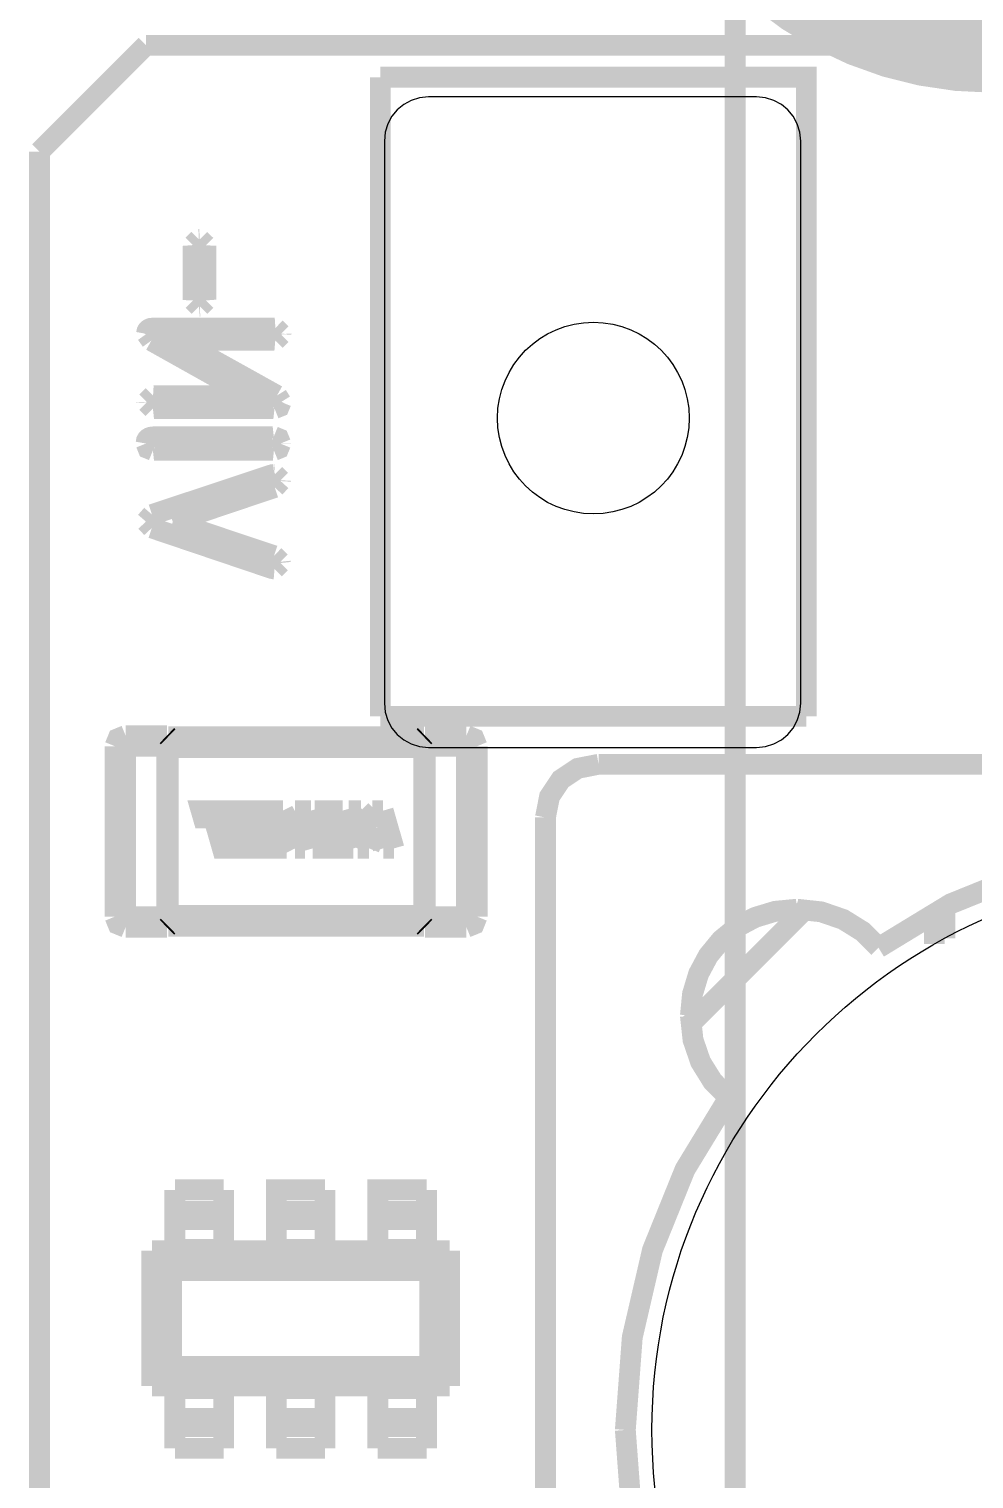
# Model space of a CAD drawing. Header units: inches. Extents: x 15 to 154, y 10 to 111.
# Drawn here: x 128.445 to 129.18, y 101.315 to 102.444 of the extents above; entities that cross this region are included whole.
import ezdxf

# ---------------------------------------------------------------- set-up
doc = ezdxf.new("R2010")
doc.units = ezdxf.units.IN
doc.header["$MEASUREMENT"] = 0
doc.layers.add('BLK_12AWG', color=7, linetype='Continuous')

# ---------------------------------------------------------------- blocks, each defined once
blk = doc.blocks.new('EPAD')
at = {"const_width": 0.5}
blk.add_lwpolyline([(-0.25, 0, 1), (0.25, 0, 1)], format="xyb", close=True, dxfattribs=at)
blk = doc.blocks.new('muflaCard')
at = {"const_width": 0.008}
for points in [[(133.37516, 101.87475), (133.37516, 99.11884)], [(133.37516, 101.87475), (133.37516, 99.11884)], [(133.37516, 101.87475), (133.37516, 99.11884)], [(133.10777, 101.60586), (133.14872, 101.6468)], [(133.10777, 101.60586), (133.14872, 101.6468)], [(133.10777, 101.60586), (133.14872, 101.6468)], [(133.14872, 101.6468), (133.77927, 101.6468)], [(133.14872, 101.6468), (133.77927, 101.6468)], [(133.14872, 101.6468), (133.77927, 101.6468)], [(133.23879, 101.38885), (133.23879, 101.63452)], [(133.40257, 101.38885), (133.40257, 101.63452), (133.23879, 101.63452)], [(133.23879, 101.38885), (133.23879, 101.63452)], [(133.40257, 101.38885), (133.40257, 101.63452), (133.23879, 101.63452)], [(133.23879, 101.38885), (133.23879, 101.63452)], [(133.40257, 101.38885), (133.40257, 101.63452), (133.23879, 101.63452)], [(133.10777, 100.17279), (133.10777, 101.60586)], [(133.10777, 100.17279), (133.10777, 101.60586)], [(133.10777, 100.17279), (133.10777, 101.60586)], [(133.16899, 101.57221), (133.16676, 101.56998)], [(133.16899, 101.57221), (133.16676, 101.56998)], [(133.16899, 101.57221), (133.16676, 101.56998)], [(133.16679, 101.56958), (133.16676, 101.56998)], [(133.16679, 101.56958), (133.16676, 101.56998)], [(133.16679, 101.56958), (133.16676, 101.56998)], [(133.16679, 101.56958), (133.16679, 101.54897)], [(133.16679, 101.56958), (133.16679, 101.54897)], [(133.16679, 101.56958), (133.16679, 101.54897)], [(133.16899, 101.57221), (133.16908, 101.57221)], [(133.16899, 101.57221), (133.16908, 101.57221)], [(133.16899, 101.57221), (133.16908, 101.57221)], [(133.16942, 101.57223), (133.16908, 101.57221)], [(133.16942, 101.57223), (133.16908, 101.57221)], [(133.16942, 101.57223), (133.16908, 101.57221)], [(133.16942, 101.57223), (133.17174, 101.56992)], [(133.16942, 101.57223), (133.17174, 101.56992)], [(133.16942, 101.57223), (133.17174, 101.56992)], [(133.17173, 101.56974), (133.17174, 101.56992)], [(133.17173, 101.56974), (133.17174, 101.56992)], [(133.17173, 101.56974), (133.17174, 101.56992)], [(133.17173, 101.54908), (133.17173, 101.56974)], [(133.17173, 101.54908), (133.17173, 101.56974)], [(133.17173, 101.54908), (133.17173, 101.56974)], [(133.16679, 101.54897), (133.16678, 101.54871)], [(133.16679, 101.54897), (133.16678, 101.54871)], [(133.16679, 101.54897), (133.16678, 101.54871)], [(133.16908, 101.54641), (133.16678, 101.54871)], [(133.16908, 101.54641), (133.16678, 101.54871)], [(133.16908, 101.54641), (133.16678, 101.54871)], [(133.16908, 101.54641), (133.16935, 101.54643)], [(133.16908, 101.54641), (133.16935, 101.54643)], [(133.16908, 101.54641), (133.16935, 101.54643)], [(133.16949, 101.54643), (133.16935, 101.54643)], [(133.16949, 101.54643), (133.16935, 101.54643)], [(133.16949, 101.54643), (133.16935, 101.54643)], [(133.16949, 101.54643), (133.17176, 101.5487)], [(133.16949, 101.54643), (133.17176, 101.5487)], [(133.16949, 101.54643), (133.17176, 101.5487)], [(133.17173, 101.54908), (133.17176, 101.5487)], [(133.17173, 101.54908), (133.17176, 101.5487)], [(133.17173, 101.54908), (133.17176, 101.5487)], [(133.19815, 101.53811), (133.15178, 101.53811), (133.15053, 101.53797), (133.15004, 101.53779), (133.14964, 101.53754), (133.14932, 101.53723), (133.1491, 101.53684), (133.14892, 101.53585)], [(133.19815, 101.53811), (133.15178, 101.53811), (133.15053, 101.53797), (133.15004, 101.53779), (133.14964, 101.53754), (133.14932, 101.53723), (133.1491, 101.53684), (133.14892, 101.53585)], [(133.19815, 101.53811), (133.15178, 101.53811), (133.15053, 101.53797), (133.15004, 101.53779), (133.14964, 101.53754), (133.14932, 101.53723), (133.1491, 101.53684), (133.14892, 101.53585)], [(133.15077, 101.53324), (133.14892, 101.53585)], [(133.15077, 101.53324), (133.14892, 101.53585)], [(133.15077, 101.53324), (133.14892, 101.53585)], [(133.19846, 101.53813), (133.19815, 101.53811)], [(133.19846, 101.53813), (133.19815, 101.53811)], [(133.19846, 101.53813), (133.19815, 101.53811)], [(133.19842, 101.53335), (133.20067, 101.53559)], [(133.19842, 101.53335), (133.20067, 101.53559)], [(133.19842, 101.53335), (133.20067, 101.53559)], [(133.19846, 101.53813), (133.20067, 101.53593)], [(133.19846, 101.53813), (133.20067, 101.53593)], [(133.19846, 101.53813), (133.20067, 101.53593)], [(133.20066, 101.53573), (133.20067, 101.53593)], [(133.20066, 101.53573), (133.20067, 101.53593)], [(133.20066, 101.53573), (133.20067, 101.53593)], [(133.20066, 101.53573), (133.20067, 101.53559)], [(133.20066, 101.53573), (133.20067, 101.53559)], [(133.20066, 101.53573), (133.20067, 101.53559)], [(133.19909, 101.51217), (133.16097, 101.53338), (133.19806, 101.53338)], [(133.19909, 101.51217), (133.16097, 101.53338), (133.19806, 101.53338)], [(133.19909, 101.51217), (133.16097, 101.53338), (133.19806, 101.53338)], [(133.15077, 101.53324), (133.18846, 101.51213), (133.15178, 101.51213)], [(133.15077, 101.53324), (133.18846, 101.51213), (133.15178, 101.51213)], [(133.15077, 101.53324), (133.18846, 101.51213), (133.15178, 101.51213)], [(133.19842, 101.53335), (133.19806, 101.53338)], [(133.19842, 101.53335), (133.19806, 101.53338)], [(133.19842, 101.53335), (133.19806, 101.53338)], [(133.15144, 101.51215), (133.14903, 101.50974)], [(133.15144, 101.51215), (133.14903, 101.50974)], [(133.15144, 101.51215), (133.14903, 101.50974)], [(133.15144, 101.51215), (133.15178, 101.51213)], [(133.15144, 101.51215), (133.15178, 101.51213)], [(133.15144, 101.51215), (133.15178, 101.51213)], [(133.19909, 101.51217), (133.20066, 101.50966)], [(133.19909, 101.51217), (133.20066, 101.50966)], [(133.19909, 101.51217), (133.20066, 101.50966)], [(133.14904, 101.50952), (133.14903, 101.50974)], [(133.14904, 101.50952), (133.14903, 101.50974)], [(133.14904, 101.50952), (133.14903, 101.50974)], [(133.14904, 101.50952), (133.14904, 101.50949)], [(133.14904, 101.50952), (133.14904, 101.50949)], [(133.14904, 101.50952), (133.14904, 101.50949)], [(133.15138, 101.50714), (133.14904, 101.50949)], [(133.15138, 101.50714), (133.14904, 101.50949)], [(133.15138, 101.50714), (133.14904, 101.50949)], [(133.15138, 101.50714), (133.15185, 101.50719)], [(133.15138, 101.50714), (133.15185, 101.50719)], [(133.15138, 101.50714), (133.15185, 101.50719)], [(133.15185, 101.50719), (133.1976, 101.50719)], [(133.15185, 101.50719), (133.1976, 101.50719)], [(133.15185, 101.50719), (133.1976, 101.50719)], [(133.19813, 101.50713), (133.1976, 101.50719)], [(133.19813, 101.50713), (133.1976, 101.50719)], [(133.19813, 101.50713), (133.1976, 101.50719)], [(133.19813, 101.50713), (133.19993, 101.50786), (133.20066, 101.50966)], [(133.19813, 101.50713), (133.19993, 101.50786), (133.20066, 101.50966)], [(133.19813, 101.50713), (133.19993, 101.50786), (133.20066, 101.50966)], [(133.1973, 101.49631), (133.15201, 101.49631), (133.15057, 101.49615), (133.15, 101.49594), (133.14954, 101.49566), (133.14918, 101.49529), (133.14892, 101.49484), (133.14872, 101.49371)], [(133.1973, 101.49631), (133.15201, 101.49631), (133.15057, 101.49615), (133.15, 101.49594), (133.14954, 101.49566), (133.14918, 101.49529), (133.14892, 101.49484), (133.14872, 101.49371)], [(133.1973, 101.49631), (133.15201, 101.49631), (133.15057, 101.49615), (133.15, 101.49594), (133.14954, 101.49566), (133.14918, 101.49529), (133.14892, 101.49484), (133.14872, 101.49371)], [(133.19784, 101.49637), (133.1973, 101.49631)], [(133.19784, 101.49637), (133.1973, 101.49631)], [(133.19784, 101.49637), (133.1973, 101.49631)], [(133.19784, 101.49637), (133.19972, 101.4956), (133.20048, 101.49373)], [(133.19784, 101.49637), (133.19972, 101.4956), (133.20048, 101.49373)], [(133.19784, 101.49637), (133.19972, 101.4956), (133.20048, 101.49373)], [(133.15138, 101.49104), (133.14949, 101.49181), (133.14872, 101.49371)], [(133.15138, 101.49104), (133.14949, 101.49181), (133.14872, 101.49371)], [(133.15138, 101.49104), (133.14949, 101.49181), (133.14872, 101.49371)], [(133.15138, 101.49104), (133.15194, 101.4911)], [(133.15138, 101.49104), (133.15194, 101.4911)], [(133.15138, 101.49104), (133.15194, 101.4911)], [(133.15194, 101.4911), (133.19739, 101.4911)], [(133.15194, 101.4911), (133.19739, 101.4911)], [(133.15194, 101.4911), (133.19739, 101.4911)], [(133.19789, 101.49105), (133.19739, 101.4911)], [(133.19789, 101.49105), (133.19739, 101.4911)], [(133.19789, 101.49105), (133.19739, 101.4911)], [(133.19789, 101.49105), (133.19973, 101.4918), (133.20048, 101.49364)], [(133.19789, 101.49105), (133.19973, 101.4918), (133.20048, 101.49364)], [(133.19789, 101.49105), (133.19973, 101.4918), (133.20048, 101.49364)], [(133.20048, 101.49371), (133.20048, 101.49373)], [(133.20048, 101.49371), (133.20048, 101.49373)], [(133.20048, 101.49371), (133.20048, 101.49373)], [(133.20048, 101.4937), (133.20048, 101.49364)], [(133.20048, 101.4937), (133.20048, 101.49364)], [(133.20048, 101.4937), (133.20048, 101.49364)], [(133.19808, 101.48182), (133.19727, 101.48172), (133.1965, 101.4815), (133.15105, 101.46639)], [(133.19808, 101.48182), (133.19727, 101.48172), (133.1965, 101.4815), (133.15105, 101.46639)], [(133.19808, 101.48182), (133.19727, 101.48172), (133.1965, 101.4815), (133.15105, 101.46639)], [(133.19827, 101.48183), (133.19808, 101.48182)], [(133.19827, 101.48183), (133.19808, 101.48182)], [(133.19827, 101.48183), (133.19808, 101.48182)], [(133.19822, 101.47682), (133.20048, 101.47928)], [(133.19822, 101.47682), (133.20048, 101.47928)], [(133.19822, 101.47682), (133.20048, 101.47928)], [(133.19827, 101.48183), (133.2005, 101.4796)], [(133.19827, 101.48183), (133.2005, 101.4796)], [(133.19827, 101.48183), (133.2005, 101.4796)], [(133.20048, 101.47928), (133.2005, 101.4796)], [(133.20048, 101.47928), (133.2005, 101.4796)], [(133.20048, 101.47928), (133.2005, 101.4796)], [(133.159, 101.46361), (133.19822, 101.47682)], [(133.159, 101.46361), (133.19822, 101.47682)], [(133.159, 101.46361), (133.19822, 101.47682)], [(133.15105, 101.46639), (133.14872, 101.46368)], [(133.15105, 101.46639), (133.14872, 101.46368)], [(133.15105, 101.46639), (133.14872, 101.46368)], [(133.15098, 101.46125), (133.14872, 101.46368)], [(133.15098, 101.46125), (133.14872, 101.46368)], [(133.15098, 101.46125), (133.14872, 101.46368)], [(133.15098, 101.46125), (133.19698, 101.44571), (133.19765, 101.44555), (133.19813, 101.44551)], [(133.15098, 101.46125), (133.19698, 101.44571), (133.19765, 101.44555), (133.19813, 101.44551)], [(133.15098, 101.46125), (133.19698, 101.44571), (133.19765, 101.44555), (133.19813, 101.44551)], [(133.19794, 101.45058), (133.159, 101.46361)], [(133.19794, 101.45058), (133.159, 101.46361)], [(133.19794, 101.45058), (133.159, 101.46361)], [(133.19794, 101.45058), (133.20034, 101.44822)], [(133.19794, 101.45058), (133.20034, 101.44822)], [(133.19794, 101.45058), (133.20034, 101.44822)], [(133.19813, 101.44551), (133.19814, 101.44551)], [(133.19813, 101.44551), (133.19814, 101.44551)], [(133.19813, 101.44551), (133.19814, 101.44551)], [(133.19814, 101.44551), (133.20039, 101.44776)], [(133.19814, 101.44551), (133.20039, 101.44776)], [(133.19814, 101.44551), (133.20039, 101.44776)], [(133.20034, 101.44823), (133.20039, 101.44776)], [(133.20034, 101.44823), (133.20039, 101.44776)], [(133.20034, 101.44823), (133.20039, 101.44776)], [(133.40257, 101.38885), (133.23879, 101.38885)], [(133.40257, 101.38885), (133.23879, 101.38885)], [(133.40257, 101.38885), (133.23879, 101.38885)], [(133.14087, 101.38144), (133.13796, 101.38026), (133.13678, 101.37735)], [(133.14087, 101.38144), (133.13796, 101.38026), (133.13678, 101.37735)], [(133.14087, 101.38144), (133.13796, 101.38026), (133.13678, 101.37735)], [(133.14087, 101.38144), (133.15676, 101.38144)], [(133.14087, 101.37735), (133.14087, 101.38144)], [(133.14087, 101.38144), (133.15676, 101.38144)], [(133.14087, 101.37735), (133.14087, 101.38144)], [(133.14087, 101.38144), (133.15676, 101.38144)], [(133.14087, 101.37735), (133.14087, 101.38144)], [(133.15676, 101.38144), (133.15725, 101.38097)], [(133.15676, 101.37735), (133.15676, 101.38144)], [(133.15676, 101.38144), (133.15725, 101.38097)], [(133.15676, 101.37735), (133.15676, 101.38144)], [(133.15676, 101.38144), (133.15725, 101.38097)], [(133.15676, 101.37735), (133.15676, 101.38144)], [(133.15725, 101.38126), (133.15725, 101.37919)], [(133.15725, 101.38126), (133.15725, 101.37919)], [(133.15725, 101.38126), (133.15725, 101.37919)], [(133.25552, 101.38099), (133.15725, 101.38099)], [(133.25552, 101.38099), (133.15725, 101.38099)], [(133.25552, 101.38099), (133.15725, 101.38099)], [(133.15725, 101.37713), (133.15725, 101.37919)], [(133.15725, 101.37713), (133.15725, 101.37919)], [(133.15725, 101.37713), (133.15725, 101.37919)], [(133.25601, 101.38144), (133.25552, 101.38097)], [(133.25601, 101.38144), (133.25552, 101.38097)], [(133.25601, 101.38144), (133.25552, 101.38097)], [(133.25552, 101.38096), (133.25553, 101.37919)], [(133.25552, 101.38096), (133.25553, 101.37919)], [(133.25552, 101.38096), (133.25553, 101.37919)], [(133.25552, 101.37743), (133.25553, 101.37919)], [(133.25552, 101.37743), (133.25553, 101.37919)], [(133.25552, 101.37743), (133.25553, 101.37919)], [(133.25601, 101.38144), (133.2719, 101.38144)], [(133.25601, 101.38144), (133.25601, 101.37735)], [(133.25601, 101.38144), (133.2719, 101.38144)], [(133.25601, 101.38144), (133.25601, 101.37735)], [(133.25601, 101.38144), (133.2719, 101.38144)], [(133.25601, 101.38144), (133.25601, 101.37735)], [(133.2719, 101.38144), (133.27481, 101.38026), (133.27599, 101.37735)], [(133.2719, 101.38144), (133.2719, 101.37735)], [(133.2719, 101.38144), (133.27481, 101.38026), (133.27599, 101.37735)], [(133.2719, 101.38144), (133.2719, 101.37735)], [(133.2719, 101.38144), (133.27481, 101.38026), (133.27599, 101.37735)], [(133.2719, 101.38144), (133.2719, 101.37735)], [(133.13678, 101.31184), (133.13678, 101.37735)], [(133.13678, 101.37735), (133.14087, 101.37735)], [(133.13678, 101.31184), (133.13678, 101.37735)], [(133.13678, 101.37735), (133.14087, 101.37735)], [(133.13678, 101.31184), (133.13678, 101.37735)], [(133.13678, 101.37735), (133.14087, 101.37735)], [(133.15676, 101.37735), (133.14087, 101.37735), (133.14087, 101.31184)], [(133.15676, 101.37735), (133.14087, 101.37735), (133.14087, 101.31184)], [(133.15676, 101.37735), (133.14087, 101.37735), (133.14087, 101.31184)], [(133.15725, 101.37735), (133.15676, 101.37735)], [(133.15676, 101.31184), (133.15676, 101.37735)], [(133.15725, 101.37735), (133.15676, 101.37735)], [(133.15676, 101.31184), (133.15676, 101.37735)], [(133.15725, 101.37735), (133.15676, 101.37735)], [(133.15676, 101.31184), (133.15676, 101.37735)], [(133.15725, 101.37735), (133.15725, 101.3769)], [(133.15725, 101.37735), (133.15725, 101.3769)], [(133.15725, 101.37735), (133.15725, 101.3769)], [(133.15725, 101.3769), (133.15725, 101.37686)], [(133.15725, 101.3769), (133.15725, 101.37686)], [(133.15725, 101.3769), (133.15725, 101.37686)], [(133.15725, 101.31233), (133.15725, 101.37686)], [(133.25552, 101.37686), (133.15725, 101.37686)], [(133.15725, 101.31233), (133.15725, 101.37686)], [(133.25552, 101.37686), (133.15725, 101.37686)], [(133.15725, 101.31233), (133.15725, 101.37686)], [(133.25552, 101.37686), (133.15725, 101.37686)], [(133.25552, 101.3769), (133.25552, 101.37735)], [(133.25601, 101.37735), (133.25552, 101.37735)], [(133.25552, 101.3769), (133.25552, 101.37735)], [(133.25601, 101.37735), (133.25552, 101.37735)], [(133.25552, 101.3769), (133.25552, 101.37735)], [(133.25601, 101.37735), (133.25552, 101.37735)], [(133.25552, 101.37686), (133.25552, 101.3769)], [(133.25552, 101.37686), (133.25552, 101.3769)], [(133.25552, 101.37686), (133.25552, 101.3769)], [(133.25552, 101.37686), (133.25552, 101.31233)], [(133.25552, 101.37686), (133.25552, 101.31233)], [(133.25552, 101.37686), (133.25552, 101.31233)], [(133.25601, 101.37735), (133.25601, 101.31184)], [(133.2719, 101.37735), (133.25601, 101.37735)], [(133.25601, 101.31184), (133.2719, 101.31184), (133.2719, 101.37735)], [(133.25601, 101.37735), (133.25601, 101.31184)], [(133.2719, 101.37735), (133.25601, 101.37735)], [(133.25601, 101.31184), (133.2719, 101.31184), (133.2719, 101.37735)], [(133.25601, 101.37735), (133.25601, 101.31184)], [(133.2719, 101.37735), (133.25601, 101.37735)], [(133.25601, 101.31184), (133.2719, 101.31184), (133.2719, 101.37735)], [(133.2719, 101.37735), (133.27599, 101.37735)], [(133.2719, 101.37735), (133.27599, 101.37735)], [(133.2719, 101.37735), (133.27599, 101.37735)], [(133.27599, 101.37735), (133.27599, 101.31184)], [(133.27599, 101.37735), (133.27599, 101.31184)], [(133.27599, 101.37735), (133.27599, 101.31184)], [(133.32273, 101.37042), (133.31467, 101.36884), (133.30818, 101.36451), (133.30384, 101.35801), (133.30226, 101.34995)], [(133.32273, 101.37042), (133.31467, 101.36884), (133.30818, 101.36451), (133.30384, 101.35801), (133.30226, 101.34995)], [(133.32273, 101.37042), (133.31467, 101.36884), (133.30818, 101.36451), (133.30384, 101.35801), (133.30226, 101.34995)], [(133.7936, 101.37042), (133.32273, 101.37042)], [(133.7936, 101.37042), (133.32273, 101.37042)], [(133.7936, 101.37042), (133.32273, 101.37042)], [(133.18446, 101.34714), (133.18523, 101.34445), (133.19146, 101.34445), (133.19249, 101.34085), (133.18566, 101.34085), (133.18644, 101.33808), (133.19741, 101.33808), (133.19324, 101.3526), (133.16993, 101.3526), (133.17074, 101.3498), (133.17471, 101.3498), (133.17808, 101.33808), (133.18221, 101.33808), (133.17884, 101.3498), (133.18326, 101.34982), (133.18991, 101.34984), (133.19069, 101.34714), (133.18446, 101.34714)], [(133.18446, 101.34714), (133.18523, 101.34445), (133.19146, 101.34445), (133.19249, 101.34085), (133.18566, 101.34085), (133.18644, 101.33808), (133.19741, 101.33808), (133.19324, 101.3526), (133.16993, 101.3526), (133.17074, 101.3498), (133.17471, 101.3498), (133.17808, 101.33808), (133.18221, 101.33808), (133.17884, 101.3498), (133.18326, 101.34982), (133.18991, 101.34984), (133.19069, 101.34714), (133.18446, 101.34714)], [(133.18446, 101.34714), (133.18523, 101.34445), (133.19146, 101.34445), (133.19249, 101.34085), (133.18566, 101.34085), (133.18644, 101.33808), (133.19741, 101.33808), (133.19324, 101.3526), (133.16993, 101.3526), (133.17074, 101.3498), (133.17471, 101.3498), (133.17808, 101.33808), (133.18221, 101.33808), (133.17884, 101.3498), (133.18326, 101.34982), (133.18991, 101.34984), (133.19069, 101.34714), (133.18446, 101.34714)], [(133.19498, 101.3526), (133.19915, 101.33808)], [(133.20135, 101.3526), (133.19498, 101.3526)], [(133.19498, 101.3526), (133.19915, 101.33808)], [(133.20135, 101.3526), (133.19498, 101.3526)], [(133.19498, 101.3526), (133.19915, 101.33808)], [(133.20135, 101.3526), (133.19498, 101.3526)], [(133.19911, 101.35107), (133.20597, 101.33808)], [(133.20284, 101.33808), (133.19911, 101.35107)], [(133.19911, 101.35107), (133.20597, 101.33808)], [(133.20284, 101.33808), (133.19911, 101.35107)], [(133.19911, 101.35107), (133.20597, 101.33808)], [(133.20284, 101.33808), (133.19911, 101.35107)], [(133.20663, 101.34223), (133.20135, 101.3526)], [(133.20663, 101.34223), (133.20135, 101.3526)], [(133.20663, 101.34223), (133.20135, 101.3526)], [(133.20594, 101.3526), (133.20663, 101.34223)], [(133.21212, 101.3526), (133.20594, 101.3526)], [(133.20594, 101.3526), (133.20663, 101.34223)], [(133.21212, 101.3526), (133.20594, 101.3526)], [(133.20594, 101.3526), (133.20663, 101.34223)], [(133.21212, 101.3526), (133.20594, 101.3526)], [(133.20911, 101.35101), (133.21283, 101.33808)], [(133.20984, 101.33808), (133.20911, 101.35101)], [(133.20911, 101.35101), (133.21283, 101.33808)], [(133.20984, 101.33808), (133.20911, 101.35101)], [(133.20911, 101.35101), (133.21283, 101.33808)], [(133.20984, 101.33808), (133.20911, 101.35101)], [(133.2155, 101.34085), (133.21212, 101.3526)], [(133.2155, 101.34085), (133.21212, 101.3526)], [(133.2155, 101.34085), (133.21212, 101.3526)], [(133.21357, 101.3526), (133.21435, 101.34984)], [(133.22429, 101.3526), (133.21357, 101.3526)], [(133.21357, 101.3526), (133.21435, 101.34984)], [(133.22429, 101.3526), (133.21357, 101.3526)], [(133.21357, 101.3526), (133.21435, 101.34984)], [(133.22429, 101.3526), (133.21357, 101.3526)], [(133.21435, 101.34984), (133.22096, 101.34984)], [(133.21435, 101.34984), (133.22096, 101.34984)], [(133.21435, 101.34984), (133.22096, 101.34984)], [(133.22096, 101.34984), (133.22175, 101.34714)], [(133.22096, 101.34984), (133.22175, 101.34714)], [(133.22096, 101.34984), (133.22175, 101.34714)], [(133.22846, 101.33808), (133.22429, 101.3526)], [(133.22846, 101.33808), (133.22429, 101.3526)], [(133.22846, 101.33808), (133.22429, 101.3526)], [(133.22658, 101.3526), (133.23335, 101.34597)], [(133.23135, 101.3526), (133.22658, 101.3526)], [(133.22658, 101.3526), (133.23335, 101.34597)], [(133.23135, 101.3526), (133.22658, 101.3526)], [(133.22658, 101.3526), (133.23335, 101.34597)], [(133.23135, 101.3526), (133.22658, 101.3526)], [(133.23752, 101.34641), (133.23135, 101.3526)], [(133.23752, 101.34641), (133.23135, 101.3526)], [(133.23752, 101.34641), (133.23135, 101.3526)], [(133.23575, 101.3526), (133.23752, 101.34641)], [(133.23988, 101.3526), (133.23575, 101.3526)], [(133.23575, 101.3526), (133.23752, 101.34641)], [(133.23988, 101.3526), (133.23575, 101.3526)], [(133.23575, 101.3526), (133.23752, 101.34641)], [(133.23988, 101.3526), (133.23575, 101.3526)], [(133.24405, 101.33808), (133.23988, 101.3526)], [(133.24405, 101.33808), (133.23988, 101.3526)], [(133.24405, 101.33808), (133.23988, 101.3526)], [(133.30226, 101.34995), (133.30226, 100.87909)], [(133.30226, 101.34995), (133.30226, 100.87909)], [(133.30226, 101.34995), (133.30226, 100.87909)], [(133.21552, 101.34714), (133.21629, 101.34445)], [(133.22175, 101.34714), (133.21552, 101.34714)], [(133.21552, 101.34714), (133.21629, 101.34445)], [(133.22175, 101.34714), (133.21552, 101.34714)], [(133.21552, 101.34714), (133.21629, 101.34445)], [(133.22175, 101.34714), (133.21552, 101.34714)], [(133.21629, 101.34445), (133.22252, 101.34445)], [(133.21629, 101.34445), (133.22252, 101.34445)], [(133.21629, 101.34445), (133.22252, 101.34445)], [(133.22252, 101.34445), (133.22354, 101.34085)], [(133.22252, 101.34445), (133.22354, 101.34085)], [(133.22252, 101.34445), (133.22354, 101.34085)], [(133.23335, 101.34597), (133.23008, 101.33808)], [(133.23335, 101.34597), (133.23008, 101.33808)], [(133.23335, 101.34597), (133.23008, 101.33808)], [(133.2345, 101.33808), (133.23766, 101.34597)], [(133.2345, 101.33808), (133.23766, 101.34597)], [(133.2345, 101.33808), (133.23766, 101.34597)], [(133.23766, 101.34597), (133.23992, 101.33808)], [(133.23766, 101.34597), (133.23992, 101.33808)], [(133.23766, 101.34597), (133.23992, 101.33808)], [(133.22354, 101.34085), (133.2155, 101.34085)], [(133.22354, 101.34085), (133.2155, 101.34085)], [(133.22354, 101.34085), (133.2155, 101.34085)], [(133.55816, 101.33972), (133.52251, 101.33705), (133.48895, 101.32928), (133.45803, 101.31677), (133.43029, 101.29989)], [(133.55816, 101.33972), (133.52251, 101.33705), (133.48895, 101.32928), (133.45803, 101.31677), (133.43029, 101.29989)], [(133.55816, 101.33972), (133.52251, 101.33705), (133.48895, 101.32928), (133.45803, 101.31677), (133.43029, 101.29989)], [(133.19915, 101.33808), (133.20284, 101.33808)], [(133.19915, 101.33808), (133.20284, 101.33808)], [(133.19915, 101.33808), (133.20284, 101.33808)], [(133.20597, 101.33808), (133.20984, 101.33808)], [(133.20597, 101.33808), (133.20984, 101.33808)], [(133.20597, 101.33808), (133.20984, 101.33808)], [(133.21283, 101.33808), (133.22846, 101.33808)], [(133.21283, 101.33808), (133.22846, 101.33808)], [(133.21283, 101.33808), (133.22846, 101.33808)], [(133.23008, 101.33808), (133.2345, 101.33808)], [(133.23008, 101.33808), (133.2345, 101.33808)], [(133.23008, 101.33808), (133.2345, 101.33808)], [(133.23992, 101.33808), (133.24405, 101.33808)], [(133.23992, 101.33808), (133.24405, 101.33808)], [(133.23992, 101.33808), (133.24405, 101.33808)], [(133.14087, 101.30774), (133.13796, 101.30893), (133.13678, 101.31184)], [(133.14087, 101.31184), (133.13678, 101.31184)], [(133.14087, 101.30774), (133.13796, 101.30893), (133.13678, 101.31184)], [(133.14087, 101.31184), (133.13678, 101.31184)], [(133.14087, 101.30774), (133.13796, 101.30893), (133.13678, 101.31184)], [(133.14087, 101.31184), (133.13678, 101.31184)], [(133.14087, 101.31184), (133.15676, 101.31184)], [(133.14087, 101.30774), (133.14087, 101.31184)], [(133.14087, 101.31184), (133.15676, 101.31184)], [(133.14087, 101.30774), (133.14087, 101.31184)], [(133.14087, 101.31184), (133.15676, 101.31184)], [(133.14087, 101.30774), (133.14087, 101.31184)], [(133.15725, 101.31184), (133.15676, 101.31184)], [(133.15676, 101.30774), (133.15676, 101.31184)], [(133.15725, 101.31184), (133.15676, 101.31184)], [(133.15676, 101.30774), (133.15676, 101.31184)], [(133.15725, 101.31184), (133.15676, 101.31184)], [(133.15676, 101.30774), (133.15676, 101.31184)], [(133.15725, 101.31176), (133.15724, 101.31)], [(133.15725, 101.31176), (133.15724, 101.31)], [(133.15725, 101.31176), (133.15724, 101.31)], [(133.15725, 101.31233), (133.15725, 101.31229)], [(133.15725, 101.31233), (133.25552, 101.31233)], [(133.15725, 101.31233), (133.15725, 101.31229)], [(133.15725, 101.31233), (133.25552, 101.31233)], [(133.15725, 101.31233), (133.15725, 101.31229)], [(133.15725, 101.31233), (133.25552, 101.31233)], [(133.15725, 101.31229), (133.15725, 101.31184)], [(133.15725, 101.31229), (133.15725, 101.31184)], [(133.15725, 101.31229), (133.15725, 101.31184)], [(133.25552, 101.31229), (133.25552, 101.31233)], [(133.25552, 101.31229), (133.25552, 101.31233)], [(133.25552, 101.31229), (133.25552, 101.31233)], [(133.25552, 101.31184), (133.25552, 101.31229)], [(133.25552, 101.31184), (133.25552, 101.31229)], [(133.25552, 101.31184), (133.25552, 101.31229)], [(133.25552, 101.31206), (133.25552, 101.31)], [(133.25552, 101.31206), (133.25552, 101.31)], [(133.25552, 101.31206), (133.25552, 101.31)], [(133.25601, 101.31184), (133.25552, 101.31184)], [(133.25601, 101.31184), (133.25552, 101.31184)], [(133.25601, 101.31184), (133.25552, 101.31184)], [(133.25601, 101.31184), (133.25601, 101.30774)], [(133.25601, 101.31184), (133.25601, 101.30774)], [(133.25601, 101.31184), (133.25601, 101.30774)], [(133.2719, 101.30774), (133.27481, 101.30893), (133.27599, 101.31184)], [(133.2719, 101.31184), (133.2719, 101.30774)], [(133.27599, 101.31184), (133.2719, 101.31184)], [(133.2719, 101.30774), (133.27481, 101.30893), (133.27599, 101.31184)], [(133.2719, 101.31184), (133.2719, 101.30774)], [(133.27599, 101.31184), (133.2719, 101.31184)], [(133.2719, 101.30774), (133.27481, 101.30893), (133.27599, 101.31184)], [(133.2719, 101.31184), (133.2719, 101.30774)], [(133.27599, 101.31184), (133.2719, 101.31184)], [(133.39893, 101.3147), (133.39055, 101.31389), (133.38281, 101.31154), (133.37585, 101.30782), (133.36982, 101.30287), (133.36486, 101.29683), (133.36114, 101.28987), (133.3588, 101.28213), (133.35798, 101.27376)], [(133.39893, 101.3147), (133.39055, 101.31389), (133.38281, 101.31154), (133.37585, 101.30782), (133.36982, 101.30287), (133.36486, 101.29683), (133.36114, 101.28987), (133.3588, 101.28213), (133.35798, 101.27376)], [(133.39893, 101.3147), (133.39055, 101.31389), (133.38281, 101.31154), (133.37585, 101.30782), (133.36982, 101.30287), (133.36486, 101.29683), (133.36114, 101.28987), (133.3588, 101.28213), (133.35798, 101.27376)], [(133.40201, 101.31459), (133.3581, 101.27067)], [(133.40201, 101.31459), (133.3581, 101.27067)], [(133.40201, 101.31459), (133.3581, 101.27067)], [(133.39893, 101.3147), (133.40823, 101.31369), (133.41671, 101.31077), (133.42417, 101.30613), (133.43038, 101.29997)], [(133.39893, 101.3147), (133.40823, 101.31369), (133.41671, 101.31077), (133.42417, 101.30613), (133.43038, 101.29997)], [(133.39893, 101.3147), (133.40823, 101.31369), (133.41671, 101.31077), (133.42417, 101.30613), (133.43038, 101.29997)], [(133.45171, 101.31296), (133.45171, 101.30127)], [(133.45171, 101.31296), (133.45171, 101.30127)], [(133.45171, 101.31296), (133.45171, 101.30127)], [(133.4558, 101.31511), (133.4558, 101.30354)], [(133.4558, 101.31511), (133.4558, 101.30354)], [(133.4558, 101.31511), (133.4558, 101.30354)], [(133.15676, 101.30774), (133.14087, 101.30774)], [(133.15676, 101.30774), (133.14087, 101.30774)], [(133.15676, 101.30774), (133.14087, 101.30774)], [(133.15676, 101.30774), (133.15725, 101.30822)], [(133.15676, 101.30774), (133.15725, 101.30822)], [(133.15676, 101.30774), (133.15725, 101.30822)], [(133.15725, 101.30823), (133.15724, 101.31)], [(133.15725, 101.30823), (133.15724, 101.31)], [(133.15725, 101.30823), (133.15724, 101.31)], [(133.25552, 101.30819), (133.15725, 101.30819)], [(133.25552, 101.30819), (133.15725, 101.30819)], [(133.25552, 101.30819), (133.15725, 101.30819)], [(133.25552, 101.30793), (133.25552, 101.31)], [(133.25552, 101.30793), (133.25552, 101.31)], [(133.25552, 101.30793), (133.25552, 101.31)], [(133.25601, 101.30774), (133.25552, 101.30822)], [(133.25601, 101.30774), (133.25552, 101.30822)], [(133.25601, 101.30774), (133.25552, 101.30822)], [(133.2719, 101.30774), (133.25601, 101.30774)], [(133.2719, 101.30774), (133.25601, 101.30774)], [(133.2719, 101.30774), (133.25601, 101.30774)], [(133.37272, 101.2423), (133.36655, 101.24851), (133.36191, 101.25597), (133.35899, 101.26446), (133.35798, 101.27376)], [(133.37272, 101.2423), (133.36655, 101.24851), (133.36191, 101.25597), (133.35899, 101.26446), (133.35798, 101.27376)], [(133.37272, 101.2423), (133.36655, 101.24851), (133.36191, 101.25597), (133.35899, 101.26446), (133.35798, 101.27376)], [(133.3728, 101.2424), (133.35591, 101.21465), (133.34341, 101.18373), (133.33564, 101.15017), (133.33297, 101.11452)], [(133.3728, 101.2424), (133.35591, 101.21465), (133.34341, 101.18373), (133.33564, 101.15017), (133.33297, 101.11452)], [(133.3728, 101.2424), (133.35591, 101.21465), (133.34341, 101.18373), (133.33564, 101.15017), (133.33297, 101.11452)], [(133.17855, 101.20681), (133.15983, 101.20681)], [(133.15983, 101.20681), (133.15983, 101.19849)], [(133.17855, 101.20681), (133.15983, 101.20681)], [(133.15983, 101.20681), (133.15983, 101.19849)], [(133.17855, 101.20681), (133.15983, 101.20681)], [(133.15983, 101.20681), (133.15983, 101.19849)], [(133.17855, 101.20681), (133.17855, 101.19849)], [(133.17855, 101.20681), (133.17855, 101.19849)], [(133.17855, 101.20681), (133.17855, 101.19849)], [(133.21755, 101.20681), (133.19883, 101.20681), (133.19883, 101.19849)], [(133.21755, 101.20681), (133.19883, 101.20681), (133.19883, 101.19849)], [(133.21755, 101.20681), (133.19883, 101.20681), (133.19883, 101.19849)], [(133.21755, 101.20681), (133.21755, 101.19849)], [(133.21755, 101.20681), (133.21755, 101.19849)], [(133.21755, 101.20681), (133.21755, 101.19849)], [(133.25655, 101.20681), (133.23783, 101.20681), (133.23783, 101.19849)], [(133.25655, 101.20681), (133.23783, 101.20681), (133.23783, 101.19849)], [(133.25655, 101.20681), (133.23783, 101.20681), (133.23783, 101.19849)], [(133.25655, 101.20681), (133.25655, 101.19849)], [(133.25655, 101.20681), (133.25655, 101.19849)], [(133.25655, 101.20681), (133.25655, 101.19849)], [(133.15983, 101.19849), (133.15983, 101.19537)], [(133.17855, 101.19849), (133.15983, 101.19849)], [(133.15983, 101.19849), (133.15983, 101.19537)], [(133.17855, 101.19849), (133.15983, 101.19849)], [(133.15983, 101.19849), (133.15983, 101.19537)], [(133.17855, 101.19849), (133.15983, 101.19849)], [(133.15983, 101.19537), (133.17855, 101.19537), (133.17855, 101.18393)], [(133.15983, 101.19537), (133.15983, 101.18393)], [(133.15983, 101.19537), (133.17855, 101.19537), (133.17855, 101.18393)], [(133.15983, 101.19537), (133.15983, 101.18393)], [(133.15983, 101.19537), (133.17855, 101.19537), (133.17855, 101.18393)], [(133.15983, 101.19537), (133.15983, 101.18393)], [(133.17855, 101.19849), (133.17855, 101.19537)], [(133.17855, 101.19849), (133.17855, 101.19537)], [(133.17855, 101.19849), (133.17855, 101.19537)], [(133.19883, 101.19849), (133.19883, 101.19537)], [(133.21755, 101.19849), (133.19883, 101.19849)], [(133.19883, 101.19849), (133.19883, 101.19537)], [(133.21755, 101.19849), (133.19883, 101.19849)], [(133.19883, 101.19849), (133.19883, 101.19537)], [(133.21755, 101.19849), (133.19883, 101.19849)], [(133.19883, 101.19537), (133.21755, 101.19537)], [(133.19883, 101.19537), (133.19883, 101.18393)], [(133.19883, 101.19537), (133.21755, 101.19537)], [(133.19883, 101.19537), (133.19883, 101.18393)], [(133.19883, 101.19537), (133.21755, 101.19537)], [(133.19883, 101.19537), (133.19883, 101.18393)], [(133.21755, 101.19849), (133.21755, 101.19537)], [(133.21755, 101.19849), (133.21755, 101.19537)], [(133.21755, 101.19849), (133.21755, 101.19537)], [(133.21755, 101.19537), (133.21755, 101.18393)], [(133.21755, 101.19537), (133.21755, 101.18393)], [(133.21755, 101.19537), (133.21755, 101.18393)], [(133.23783, 101.19849), (133.23783, 101.19537)], [(133.25655, 101.19849), (133.23783, 101.19849)], [(133.23783, 101.19849), (133.23783, 101.19537)], [(133.25655, 101.19849), (133.23783, 101.19849)], [(133.23783, 101.19849), (133.23783, 101.19537)], [(133.25655, 101.19849), (133.23783, 101.19849)], [(133.23783, 101.19537), (133.25655, 101.19537)], [(133.23783, 101.19537), (133.23783, 101.18393)], [(133.23783, 101.19537), (133.25655, 101.19537)], [(133.23783, 101.19537), (133.23783, 101.18393)], [(133.23783, 101.19537), (133.25655, 101.19537)], [(133.23783, 101.19537), (133.23783, 101.18393)], [(133.25655, 101.19849), (133.25655, 101.19537)], [(133.25655, 101.19849), (133.25655, 101.19537)], [(133.25655, 101.19849), (133.25655, 101.19537)], [(133.25655, 101.19537), (133.25655, 101.18393)], [(133.25655, 101.19537), (133.25655, 101.18393)], [(133.25655, 101.19537), (133.25655, 101.18393)], [(133.15099, 101.18341), (133.15983, 101.18341)], [(133.15856, 101.17584), (133.15099, 101.18341)], [(133.15099, 101.13141), (133.15099, 101.18341)], [(133.15099, 101.18341), (133.15983, 101.18341)], [(133.15856, 101.17584), (133.15099, 101.18341)], [(133.15099, 101.13141), (133.15099, 101.18341)], [(133.15099, 101.18341), (133.15983, 101.18341)], [(133.15856, 101.17584), (133.15099, 101.18341)], [(133.15099, 101.13141), (133.15099, 101.18341)], [(133.15983, 101.18393), (133.15983, 101.18303)], [(133.17855, 101.18393), (133.15983, 101.18393)], [(133.15983, 101.18393), (133.15983, 101.18303)], [(133.17855, 101.18393), (133.15983, 101.18393)], [(133.15983, 101.18393), (133.15983, 101.18303)], [(133.17855, 101.18393), (133.15983, 101.18393)], [(133.15983, 101.18303), (133.17855, 101.18303)], [(133.15983, 101.18303), (133.17855, 101.18303)], [(133.15983, 101.18303), (133.17855, 101.18303)], [(133.17855, 101.18393), (133.17855, 101.18303)], [(133.17855, 101.18393), (133.17855, 101.18303)], [(133.17855, 101.18393), (133.17855, 101.18303)], [(133.17855, 101.18341), (133.19883, 101.18341)], [(133.17855, 101.18341), (133.19883, 101.18341)], [(133.17855, 101.18341), (133.19883, 101.18341)], [(133.19883, 101.18393), (133.19883, 101.18303)], [(133.21755, 101.18393), (133.19883, 101.18393)], [(133.19883, 101.18393), (133.19883, 101.18303)], [(133.21755, 101.18393), (133.19883, 101.18393)], [(133.19883, 101.18393), (133.19883, 101.18303)], [(133.21755, 101.18393), (133.19883, 101.18393)], [(133.19883, 101.18303), (133.21755, 101.18303)], [(133.19883, 101.18303), (133.21755, 101.18303)], [(133.19883, 101.18303), (133.21755, 101.18303)], [(133.21755, 101.18393), (133.21755, 101.18303)], [(133.21755, 101.18393), (133.21755, 101.18303)], [(133.21755, 101.18393), (133.21755, 101.18303)], [(133.21755, 101.18341), (133.23783, 101.18341)], [(133.21755, 101.18341), (133.23783, 101.18341)], [(133.21755, 101.18341), (133.23783, 101.18341)], [(133.23783, 101.18393), (133.23783, 101.18303)], [(133.25655, 101.18393), (133.23783, 101.18393)], [(133.23783, 101.18393), (133.23783, 101.18303)], [(133.25655, 101.18393), (133.23783, 101.18393)], [(133.23783, 101.18393), (133.23783, 101.18303)], [(133.25655, 101.18393), (133.23783, 101.18393)], [(133.23783, 101.18303), (133.25655, 101.18303)], [(133.23783, 101.18303), (133.25655, 101.18303)], [(133.23783, 101.18303), (133.25655, 101.18303)], [(133.25655, 101.18393), (133.25655, 101.18303)], [(133.25655, 101.18393), (133.25655, 101.18303)], [(133.25655, 101.18393), (133.25655, 101.18303)], [(133.25655, 101.18341), (133.26539, 101.18341)], [(133.25655, 101.18341), (133.26539, 101.18341)], [(133.25655, 101.18341), (133.26539, 101.18341)], [(133.26539, 101.18341), (133.25782, 101.17584)], [(133.26539, 101.18341), (133.25782, 101.17584)], [(133.26539, 101.18341), (133.25782, 101.17584)], [(133.26539, 101.18341), (133.26539, 101.13141)], [(133.26539, 101.18341), (133.26539, 101.13141)], [(133.26539, 101.18341), (133.26539, 101.13141)], [(133.15856, 101.17584), (133.15856, 101.13898), (133.25782, 101.13898), (133.25782, 101.17584)], [(133.15856, 101.17584), (133.25782, 101.17584)], [(133.15856, 101.17584), (133.15856, 101.13898), (133.25782, 101.13898), (133.25782, 101.17584)], [(133.15856, 101.17584), (133.25782, 101.17584)], [(133.15856, 101.17584), (133.15856, 101.13898), (133.25782, 101.13898), (133.25782, 101.17584)], [(133.15856, 101.17584), (133.25782, 101.17584)], [(133.15099, 101.13141), (133.15856, 101.13898)], [(133.15099, 101.13141), (133.15856, 101.13898)], [(133.15099, 101.13141), (133.15856, 101.13898)], [(133.25782, 101.13898), (133.26539, 101.13141)], [(133.25782, 101.13898), (133.26539, 101.13141)], [(133.25782, 101.13898), (133.26539, 101.13141)], [(133.15983, 101.13141), (133.15099, 101.13141)], [(133.15983, 101.13141), (133.15099, 101.13141)], [(133.15983, 101.13141), (133.15099, 101.13141)], [(133.17855, 101.13179), (133.15983, 101.13179)], [(133.15983, 101.13037), (133.15983, 101.13179)], [(133.17855, 101.13179), (133.15983, 101.13179)], [(133.15983, 101.13037), (133.15983, 101.13179)], [(133.17855, 101.13179), (133.15983, 101.13179)], [(133.15983, 101.13037), (133.15983, 101.13179)], [(133.17855, 101.11893), (133.15983, 101.11893), (133.15983, 101.13037)], [(133.15983, 101.13037), (133.17855, 101.13037)], [(133.17855, 101.11893), (133.15983, 101.11893), (133.15983, 101.13037)], [(133.15983, 101.13037), (133.17855, 101.13037)], [(133.17855, 101.11893), (133.15983, 101.11893), (133.15983, 101.13037)], [(133.15983, 101.13037), (133.17855, 101.13037)], [(133.17855, 101.13037), (133.17855, 101.13179)], [(133.17855, 101.13037), (133.17855, 101.13179)], [(133.17855, 101.13037), (133.17855, 101.13179)], [(133.19883, 101.13141), (133.17855, 101.13141)], [(133.19883, 101.13141), (133.17855, 101.13141)], [(133.19883, 101.13141), (133.17855, 101.13141)], [(133.17855, 101.11893), (133.17855, 101.13037)], [(133.17855, 101.11893), (133.17855, 101.13037)], [(133.17855, 101.11893), (133.17855, 101.13037)], [(133.21755, 101.13179), (133.19883, 101.13179)], [(133.19883, 101.13037), (133.19883, 101.13179)], [(133.21755, 101.13179), (133.19883, 101.13179)], [(133.19883, 101.13037), (133.19883, 101.13179)], [(133.21755, 101.13179), (133.19883, 101.13179)], [(133.19883, 101.13037), (133.19883, 101.13179)], [(133.21755, 101.11893), (133.19883, 101.11893), (133.19883, 101.13037)], [(133.19883, 101.13037), (133.21755, 101.13037)], [(133.21755, 101.11893), (133.19883, 101.11893), (133.19883, 101.13037)], [(133.19883, 101.13037), (133.21755, 101.13037)], [(133.21755, 101.11893), (133.19883, 101.11893), (133.19883, 101.13037)], [(133.19883, 101.13037), (133.21755, 101.13037)], [(133.21755, 101.13037), (133.21755, 101.13179)], [(133.21755, 101.13037), (133.21755, 101.13179)], [(133.21755, 101.13037), (133.21755, 101.13179)], [(133.23783, 101.13141), (133.21755, 101.13141)], [(133.23783, 101.13141), (133.21755, 101.13141)], [(133.23783, 101.13141), (133.21755, 101.13141)], [(133.21755, 101.11893), (133.21755, 101.13037)], [(133.21755, 101.11893), (133.21755, 101.13037)], [(133.21755, 101.11893), (133.21755, 101.13037)], [(133.25655, 101.13179), (133.23783, 101.13179)], [(133.23783, 101.13037), (133.23783, 101.13179)], [(133.25655, 101.13179), (133.23783, 101.13179)], [(133.23783, 101.13037), (133.23783, 101.13179)], [(133.25655, 101.13179), (133.23783, 101.13179)], [(133.23783, 101.13037), (133.23783, 101.13179)], [(133.25655, 101.11893), (133.23783, 101.11893), (133.23783, 101.13037)], [(133.23783, 101.13037), (133.25655, 101.13037)], [(133.25655, 101.11893), (133.23783, 101.11893), (133.23783, 101.13037)], [(133.23783, 101.13037), (133.25655, 101.13037)], [(133.25655, 101.11893), (133.23783, 101.11893), (133.23783, 101.13037)], [(133.23783, 101.13037), (133.25655, 101.13037)], [(133.25655, 101.13037), (133.25655, 101.13179)], [(133.25655, 101.13037), (133.25655, 101.13179)], [(133.25655, 101.13037), (133.25655, 101.13179)], [(133.26539, 101.13141), (133.25655, 101.13141)], [(133.26539, 101.13141), (133.25655, 101.13141)], [(133.26539, 101.13141), (133.25655, 101.13141)], [(133.25655, 101.11893), (133.25655, 101.13037)], [(133.25655, 101.11893), (133.25655, 101.13037)], [(133.25655, 101.11893), (133.25655, 101.13037)], [(133.15983, 101.11581), (133.15983, 101.11893)], [(133.15983, 101.11581), (133.15983, 101.11893)], [(133.15983, 101.11581), (133.15983, 101.11893)], [(133.15983, 101.10749), (133.15983, 101.11581)], [(133.15983, 101.11581), (133.17855, 101.11581)], [(133.15983, 101.10749), (133.15983, 101.11581)], [(133.15983, 101.11581), (133.17855, 101.11581)], [(133.15983, 101.10749), (133.15983, 101.11581)], [(133.15983, 101.11581), (133.17855, 101.11581)], [(133.17855, 101.11581), (133.17855, 101.11893)], [(133.17855, 101.11581), (133.17855, 101.11893)], [(133.17855, 101.11581), (133.17855, 101.11893)], [(133.17855, 101.10749), (133.17855, 101.11581)], [(133.17855, 101.10749), (133.17855, 101.11581)], [(133.17855, 101.10749), (133.17855, 101.11581)], [(133.19883, 101.11581), (133.19883, 101.11893)], [(133.19883, 101.11581), (133.19883, 101.11893)], [(133.19883, 101.11581), (133.19883, 101.11893)], [(133.19883, 101.10749), (133.19883, 101.11581)], [(133.19883, 101.11581), (133.21755, 101.11581)], [(133.19883, 101.10749), (133.19883, 101.11581)], [(133.19883, 101.11581), (133.21755, 101.11581)], [(133.19883, 101.10749), (133.19883, 101.11581)], [(133.19883, 101.11581), (133.21755, 101.11581)], [(133.21755, 101.11581), (133.21755, 101.11893)], [(133.21755, 101.11581), (133.21755, 101.11893)], [(133.21755, 101.11581), (133.21755, 101.11893)], [(133.21755, 101.10749), (133.21755, 101.11581)], [(133.21755, 101.10749), (133.21755, 101.11581)], [(133.21755, 101.10749), (133.21755, 101.11581)], [(133.23783, 101.11581), (133.23783, 101.11893)], [(133.23783, 101.11581), (133.23783, 101.11893)], [(133.23783, 101.11581), (133.23783, 101.11893)], [(133.23783, 101.10749), (133.23783, 101.11581)], [(133.23783, 101.11581), (133.25655, 101.11581)], [(133.23783, 101.10749), (133.23783, 101.11581)], [(133.23783, 101.11581), (133.25655, 101.11581)], [(133.23783, 101.10749), (133.23783, 101.11581)], [(133.23783, 101.11581), (133.25655, 101.11581)], [(133.25655, 101.11581), (133.25655, 101.11893)], [(133.25655, 101.11581), (133.25655, 101.11893)], [(133.25655, 101.11581), (133.25655, 101.11893)], [(133.25655, 101.10749), (133.25655, 101.11581)], [(133.25655, 101.10749), (133.25655, 101.11581)], [(133.25655, 101.10749), (133.25655, 101.11581)], [(133.3728, 100.98664), (133.35591, 101.01439), (133.34341, 101.04531), (133.33564, 101.07886), (133.33297, 101.11452)], [(133.3728, 100.98664), (133.35591, 101.01439), (133.34341, 101.04531), (133.33564, 101.07886), (133.33297, 101.11452)], [(133.3728, 100.98664), (133.35591, 101.01439), (133.34341, 101.04531), (133.33564, 101.07886), (133.33297, 101.11452)], [(133.15983, 101.10749), (133.17855, 101.10749)], [(133.15983, 101.10749), (133.17855, 101.10749)], [(133.15983, 101.10749), (133.17855, 101.10749)], [(133.19883, 101.10749), (133.21755, 101.10749)], [(133.19883, 101.10749), (133.21755, 101.10749)], [(133.19883, 101.10749), (133.21755, 101.10749)], [(133.23783, 101.10749), (133.25655, 101.10749)], [(133.23783, 101.10749), (133.25655, 101.10749)], [(133.23783, 101.10749), (133.25655, 101.10749)]]:
    blk.add_lwpolyline(points, dxfattribs=at)
blk.add_lwpolyline([(133.40037, 101.39392), (133.40037, 101.60992), (133.40003, 101.6134), (133.39906, 101.61661), (133.39751, 101.6195), (133.39545, 101.62201), (133.39295, 101.62406), (133.39006, 101.62561), (133.38684, 101.62658), (133.38337, 101.62692), (133.25737, 101.62692), (133.25389, 101.62658), (133.25068, 101.62561), (133.24779, 101.62406), (133.24528, 101.62201), (133.24323, 101.6195), (133.24168, 101.61661), (133.24071, 101.6134), (133.24037, 101.60992), (133.24037, 101.39392), (133.24071, 101.39044), (133.24168, 101.38723), (133.24323, 101.38434), (133.24528, 101.38183), (133.24779, 101.37978), (133.25068, 101.37823), (133.25389, 101.37726), (133.25737, 101.37692), (133.38337, 101.37692), (133.38684, 101.37726), (133.39006, 101.37823), (133.39295, 101.37978), (133.39545, 101.38183), (133.39751, 101.38434), (133.39906, 101.38723), (133.40003, 101.39044), (133.40037, 101.39392)], close=True)
for centre, radius in [((133.32068, 101.50349), 0.03685), ((133.32068, 101.50349), 0.03685), ((133.32068, 101.50349), 0.03685), ((133.55816, 101.11452), 0.21496), ((133.55816, 101.11452), 0.21496), ((133.55816, 101.11452), 0.21496)]:
    blk.add_circle(centre, radius)
at = {"xscale": 0.29, "yscale": 0.29}
blk.add_blockref('EPAD', (133.47391, 101.77357), dxfattribs=at)

msp = doc.modelspace()

# ---------------------------------------------------------------- block references
at = {"layer": 'BLK_12AWG', "xscale": 2.025, "yscale": 2.025, "zscale": 2.025}
msp.add_blockref('muflaCard', (-141.0906, -103.4038), dxfattribs=at)

doc.saveas('drawing.dxf')
